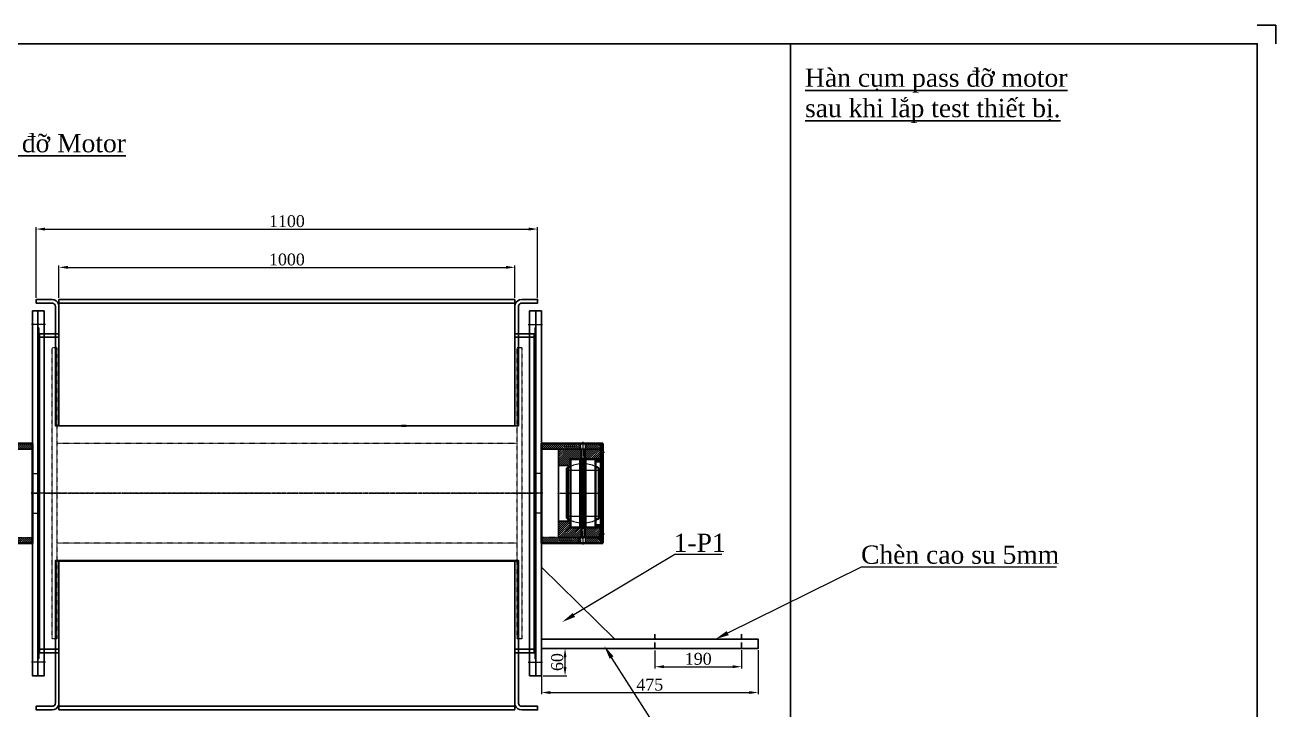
# Model space of a CAD drawing. Header units: inches. Extents: x 36705 to 45095, y -12195 to 29758.
# Drawn here: x 38316 to 41060, y 8914 to 10416 of the extents above; entities that cross this region are included whole.
import ezdxf

# ---------------------------------------------------------------- set-up
doc = ezdxf.new("R2010")
doc.units = ezdxf.units.IN
doc.header["$MEASUREMENT"] = 0
for name, pattern in [('ACAD_ISO10W100', [18, 12, -3, 0, -3]), ('AM_ISO08W050x2', [9, 6, -0.75, 1.5, -0.75]), ('CENTER', [2, 1.25, -0.25, 0.25, -0.25]), ('HIDDEN', [0.375, 0.25, -0.125])]:
    doc.linetypes.add(name, pattern=pattern)
doc.layers.get('Defpoints').update_dxf_attribs({"lineweight": 5})
for name, color, linetype, lineweight in [('1.  0.2', 7, 'Continuous', 25), ('2d ConnectionPoints', 7, 'Continuous', 50), ('AM_0', 7, 'Continuous', 30), ('AM_3', 6, 'HIDDEN', 15), ('AM_4', 3, 'Continuous', 15), ('AM_5', 3, 'Continuous', 15), ('AM_7', 4, 'CENTER', 15), ('AM_9', 253, 'Continuous', 0)]:
    doc.layers.add(name, color=color, linetype=linetype, lineweight=lineweight)
doc.layers.add('Không in', color=7, linetype='Continuous', lineweight=25, plot=False)
doc.layers.add('noname', color=250, linetype='Continuous')
doc.layers.add('TEXT', color=20, linetype='Continuous')
doc.styles.add('Chu va so', font='arial.ttf')
doc.styles.add('stad1', font='times.ttf')
doc.styles.get("Standard").update_dxf_attribs({"font": 'arial.ttf'})
doc.styles.add('TCVN', font='times.ttf')
doc.dimstyles.new('Hien', dxfattribs={"dimtxt": 20, "dimasz": 15, "dimexe": 3, "dimexo": 3, "dimgap": 3, "dimtad": 1, "dimtoh": 1, "dimdec": 0, "dimzin": 0, "dimdsep": 46, "dimtxsty": 'TCVN', "dimcen": 0, "dimclrd": 8, "dimclre": 250, "dimclrt": 41, "dimadec": 0, "dimazin": 0, "dimtfac": 1, "dimtdec": 0, "dimtofl": 0, "dimtmove": 1, "dimatfit": 3, "dimfxl": 1, "dimtolj": 1, "dimtzin": 0, "dimlwd": 9, "dimlwe": 9, "dimarcsym": 0})
doc.dimstyles.new('Hien$0', dxfattribs={"dimtxt": 20, "dimasz": 17, "dimexe": 3, "dimexo": 3, "dimgap": 3, "dimtad": 1, "dimtoh": 1, "dimdec": 0, "dimzin": 0, "dimdsep": 46, "dimtxsty": 'TCVN', "dimcen": 0.09, "dimclrd": 8, "dimclre": 252, "dimclrt": 41, "dimadec": 0, "dimazin": 0, "dimtfac": 1, "dimtdec": 0, "dimtofl": 0, "dimtmove": 0, "dimatfit": 3, "dimfxl": 1, "dimtolj": 1, "dimtzin": 0, "dimlwd": 9, "dimlwe": 9, "dimarcsym": 0})

# ---------------------------------------------------------------- blocks, each defined once
blk = doc.blocks.new('KHUNG TEN A4 - TD - 13.2.2023')
for p, q in [((300, 216), (303, 216)), ((303, 216), (303, 213)), ((225, 92.48), (225, 213))]:
    blk.add_line(p, q)
blk.add_lwpolyline([(3, 213), (300, 213), (300, 3), (3, 3)], close=True)
at = {"layer": '1.  0.2'}
blk.add_line((303, 216), (300, 216), dxfattribs=at)
at = {"layer": 'Không in'}
blk.add_lwpolyline([(303, 216), (303, 213)], dxfattribs=at)
at = {"width": 0.85}
for tag, p in [('REV4', (226.38, 94.23)), ('NGAY_REV04', (229.9, 94.23)), ('DESCRIPTION_4', (241.49, 94.23, 0)), ('DESCRIPTION_3', (241.49, 89.23, 0)), ('DESCRIPTION_2', (241.49, 84.23, 0)), ('DESCRIPTION_1', (241.49, 79.23, 0)), ('DESCRIPTION_0', (241.49, 74.23, 0))]:
    blk.add_attdef(tag, p, '', height=1.5, dxfattribs=at)
at = {"layer": 'TEXT', "ltscale": 0.1, "style": 'Chu va so'}
for tag, p, height, width in [('REV3', (226.38, 89.23), 1.5, 0.85), ('NGAY_REV03', (229.9, 89.23), 1.5, 0.85), ('REV2', (226.38, 84.23), 1.5, 0.85), ('NGAY_REV02', (229.9, 84.23), 1.5, 0.85), ('REV1', (226.38, 79.23), 1.5, 0.85), ('NGAY_REV01', (229.9, 79.23), 1.5, 0.85), ('REV0', (226.38, 74.23), 1.5, 0.85), ('NGAY_REV0', (229.9, 74.23), 1.5, 0.85), ('NGUOI_VE', (252.6, 69.23), 1.5, 0.85), ('NGUOI_KIEM_1', (264.6, 69.23), 1.5, 0.9), ('NGUOI_KIEM_2', (276.6, 69.23), 1.5, 0.9), ('STT-BV', (232.09, 3.98), 2, 0.85)]:
    blk.add_attdef(tag, p, '', height=height, dxfattribs=dict(at, width=width))
at = {"layer": 'TEXT', "ltscale": 0.1, "width": 0.85}
blk.add_attdef('NGUOI_DUYET', (288.6, 69.23), '', height=1.5, dxfattribs=at)
at = {"layer": 'TEXT', "lineweight": 25, "ltscale": 0.1, "style": 'Chu va so'}
for tag, p, height in [('PROJECT_CODE', (231.95, 28.65), 3.6), ('TITLE1', (231.95, 19.98), 2), ('TITLE2', (231.95, 16.05), 2), ('TITLE3', (231.95, 12.12), 2)]:
    blk.add_attdef(tag, p, '', height=height, dxfattribs=at)
at = {"layer": 'TEXT', "ltscale": 0.1, "style": 'Chu va so'}
for tag, p in [('A4_A4', (292.03, 6, 0)), ('REV.', (297.2, 6, 0))]:
    blk.add_attdef(tag, p, '', height=1.5, dxfattribs=at)
blk = doc.blocks.new('1_GE_100_ES_2RS_ir_0_in_SKF_GE_100_ES_2RS_4')
at = {"layer": 'AM_0'}
for p, q in [((-35, 54.8), (-35, -54.8)), ((35, 54.8), (35, -54.8))]:
    blk.add_line(p, q, dxfattribs=at)
for start, end in [(115.029, 122.579), (57.421, 64.971), (237.421, 244.971), (295.029, 302.579)]:
    blk.add_arc((0, 0), 65, start, end, dxfattribs=at)
at = {"layer": 'AM_7'}
blk.add_line((-38.5, 0), (38.5, 0), dxfattribs=at)
at = {"layer": 'AM_9'}
for p, q in [((-5.7, 50), (-34, 50)), ((-34, 50), (-34, -50)), ((-5.7, 50), (-5.7, -50)), ((34, 50), (5.7, 50)), ((5.7, 50), (5.7, -50)), ((34, 50), (34, -50)), ((-34, -50), (-5.7, -50)), ((5.7, -50), (34, -50))]:
    blk.add_line(p, q, dxfattribs=at)
for centre, radius, start, end in [((0, 0), 65, 64.971, 115.029), ((-34, 51), 1, 180, 270), ((0, 46.5), 6.64, 31.7187, 148.2813), ((34, 51), 1, 270, 360), ((0, 0), 2.5, 176.547, 191.5772), ((0, 0), 2.5, 74.2513, 90), ((0, 0), 2.5, 348.4479, 2.5024), ((-34, -51), 1, 90, 180), ((0, -46.5), 6.64, 211.7187, 328.2813), ((34, -51), 1, 0, 90), ((0, 0), 65, 244.971, 295.029)]:
    blk.add_arc(centre, radius, start, end, dxfattribs=at)
blk = doc.blocks.new('2_GE_100_ES_2RS_or_0_in_SKF_GE_100_ES_2RS_4')
at = {"layer": 'AM_0'}
for p, q in [((-27.5, 74), (-27.5, -74)), ((-5.8, 75), (-26.5, 75)), ((-2.5, 72.1), (-5.8, 75)), ((-5.8, 75), (-5.8, -75)), ((2.5, 72.1), (-2.5, 72.1)), ((-2.5, 72.1), (-2.5, -72.1)), ((5.8, 75), (2.5, 72.1)), ((2.5, 72.1), (2.5, -72.1)), ((5.8, 75), (5.8, -75)), ((26.5, 75), (5.8, 75)), ((27.5, 74), (27.5, -74)), ((-26.5, -75), (-5.8, -75)), ((-5.8, -75), (-2.5, -72.1)), ((-2.5, -72.1), (2.5, -72.1)), ((2.5, -72.1), (5.8, -75)), ((5.8, -75), (26.5, -75))]:
    blk.add_line(p, q, dxfattribs=at)
for points in [[(-2.5, 0), (-2.5, 0), (-2.5, 0.4), (-2.4, 0.9), (-2.2, 1.2), (-1.9, 1.6), (-1.6, 1.9), (-1.3, 2.1), (-0.9, 2.3), (-0.5, 2.4), (0, 2.5), (0.4, 2.5), (0.8, 2.4), (1.2, 2.2), (1.6, 2), (1.9, 1.7), (2.1, 1.3), (2.3, 1), (2.4, 0.5), (2.5, 0)], [(2.5, 0), (2.5, -0.3), (2.4, -0.7), (2.2, -1.1), (2, -1.5), (1.8, -1.8), (1.4, -2), (1.1, -2.3), (0.7, -2.4), (0.3, -2.5), (-0.2, -2.5), (-0.6, -2.4), (-1, -2.3), (-1.3, -2.1), (-1.7, -1.9), (-2, -1.5), (-2.2, -1.2), (-2.4, -0.8), (-2.5, -0.4), (-2.5, 0)]]:
    blk.add_lwpolyline(points, dxfattribs=at)
for centre, start, end in [((-26.5, 74), 90, 180), ((26.5, 74), 0, 90), ((-26.5, -74), 180, 270), ((26.5, -74), 270, 360)]:
    blk.add_arc(centre, 1, start, end, dxfattribs=at)
at = {"layer": 'AM_4'}
for p, q in [((-26.5, 75), (-26.5, -75)), ((26.5, 75), (26.5, -75))]:
    blk.add_line(p, q, dxfattribs=at)
at = {"layer": 'AM_9'}
for start, end in [(64.971, 115.029), (244.971, 295.029)]:
    blk.add_arc((0, 0), 65, start, end, dxfattribs=at)
blk = doc.blocks.new('LK')
at = {"layer": '2d ConnectionPoints'}
blk.add_point((22303.5, 33830.6), dxfattribs=at)
blk.add_point((22303.5, 33830.6), dxfattribs=at)
for name in ['1_GE_100_ES_2RS_ir_0_in_SKF_GE_100_ES_2RS_4', '2_GE_100_ES_2RS_or_0_in_SKF_GE_100_ES_2RS_4']:
    blk.add_blockref(name, (22303.5, 33830.6))
blk = doc.blocks.new('klfjds')
at = {"true_color": 0xf1eb1f}
h = blk.add_hatch(dxfattribs=at)
h.set_pattern_fill('ANSI31', color=2, scale=25, angle=90)
h.paths.add_polyline_path([(6021.4, 33210.6), (6021.4, 33197.9), (6106.6, 33197.9), (6106.6, 33210.6)])
h.paths.add_polyline_path([(6118.2, 33210.6), (6118.2, 33197.9), (6151.4, 33197.9), (6151.4, 33210.6)])
at = {"true_color": 0xcd2027}
h = blk.add_hatch(dxfattribs=at)
h.set_pattern_fill('ANSI31', color=242, scale=25)
edge = h.paths.add_edge_path()
edge.add_spline(control_points=[(6108.4, 33197.8), (6108.2, 33197.8), (6108, 33197.9), (6107.6, 33197.9), (6107.4, 33197.9), (6107.4, 33197.9)], knot_values=[2.26088, 2.26088, 2.26088, 2.26088, 2.379631, 2.379631, 2.568038, 2.568038, 2.568038, 2.568038], degree=3, periodic=0)
edge.add_line((6107.4, 33197.9), (6058.9, 33197.9))
edge.add_line((6058.9, 33197.9), (6058.9, 33162.1))
edge.add_line((6058.9, 33162.1), (6079.9, 33162.1))
edge.add_line((6079.9, 33162.1), (6084.9, 33167.1))
edge.add_line((6084.9, 33167.1), (6084.9, 33174.1))
edge.add_line((6084.9, 33174.1), (6084.9, 33176.1))
edge.add_line((6084.9, 33176.1), (6107.4, 33176.1))
edge.add_line((6107.4, 33176.1), (6107.4, 33177.6))
edge.add_line((6107.4, 33177.6), (6108.4, 33177.6))
edge.add_line((6108.4, 33177.6), (6108.4, 33197.8))
edge = h.paths.add_edge_path()
edge.add_spline(control_points=[(6117.4, 33197.9), (6117.4, 33197.9), (6117.3, 33197.9), (6116.9, 33197.9), (6116.7, 33197.8), (6116.4, 33197.8)], knot_values=[0.446468, 0.446468, 0.446468, 0.446468, 0.634867, 0.634867, 0.753618, 0.753618, 0.753618, 0.753618], degree=3, periodic=0)
edge.add_line((6116.4, 33197.8), (6116.4, 33177.6))
edge.add_line((6116.4, 33177.6), (6117.4, 33177.6))
edge.add_line((6117.4, 33177.6), (6117.4, 33176.1))
edge.add_line((6117.4, 33176.1), (6151.4, 33176.1))
edge.add_line((6151.4, 33176.1), (6151.4, 33197.9))
edge.add_line((6151.4, 33197.9), (6117.4, 33197.9))
edge = h.paths.add_edge_path()
edge.add_spline(control_points=[(6107.4, 33004.3), (6107.4, 33004.3), (6107.6, 33004.3), (6108, 33004.3), (6108.2, 33004.3), (6108.4, 33004.4)], knot_values=[0.446468, 0.446468, 0.446468, 0.446468, 0.634875, 0.634875, 0.753627, 0.753627, 0.753627, 0.753627], degree=3, periodic=0)
edge.add_line((6108.4, 33004.4), (6108.4, 33024.6))
edge.add_line((6108.4, 33024.6), (6107.4, 33024.6))
edge.add_line((6107.4, 33024.6), (6107.4, 33026.1))
edge.add_line((6107.4, 33026.1), (6084.9, 33026.1))
edge.add_line((6084.9, 33026.1), (6084.9, 33028.1))
edge.add_line((6084.9, 33028.1), (6084.9, 33035.1))
edge.add_line((6084.9, 33035.1), (6079.9, 33040.1))
edge.add_line((6079.9, 33040.1), (6058.9, 33040.1))
edge.add_line((6058.9, 33040.1), (6058.9, 33035.1))
edge.add_line((6058.9, 33035.1), (6058.9, 33004.3))
edge.add_line((6058.9, 33004.3), (6107.4, 33004.3))
edge = h.paths.add_edge_path()
edge.add_spline(control_points=[(6116.4, 33004.4), (6116.7, 33004.3), (6116.9, 33004.3), (6117.3, 33004.3), (6117.4, 33004.3), (6117.4, 33004.3)], knot_values=[2.26088, 2.26088, 2.26088, 2.26088, 2.379631, 2.379631, 2.568038, 2.568038, 2.568038, 2.568038], degree=3, periodic=0)
edge.add_line((6117.4, 33004.3), (6151.4, 33004.3))
edge.add_line((6151.4, 33004.3), (6151.4, 33026.1))
edge.add_line((6151.4, 33026.1), (6117.4, 33026.1))
edge.add_line((6117.4, 33026.1), (6117.4, 33024.6))
edge.add_line((6117.4, 33024.6), (6116.4, 33024.6))
edge.add_line((6116.4, 33024.6), (6116.4, 33004.4))
at = {"true_color": 0xf1eb1f}
h = blk.add_hatch(dxfattribs=at)
h.set_pattern_fill('ANSI31', color=2, scale=25, angle=90)
h.paths.add_polyline_path([(6106.6, 32991.6), (6021.4, 32991.6), (6021.4, 33004.3), (6106.6, 33004.3)])
h.paths.add_polyline_path([(6151.4, 32991.6), (6118.2, 32991.6), (6118.2, 33004.3), (6151.4, 33004.3)])
at = {"ltscale": 0.02}
for p, q in [((6107.4, 33176.1), (6084.9, 33176.1)), ((6084.9, 33026.1), (6084.9, 33176.1)), ((6107.4, 33177.6), (6107.4, 33024.6)), ((6108.4, 33177.6), (6107.4, 33177.6)), ((6108.4, 33177.6), (6108.4, 33197.9)), ((6116.4, 33177.6), (6116.4, 33197.9)), ((6151.4, 33197.9), (6116.4, 33197.9)), ((6117.4, 33177.6), (6116.4, 33177.6)), ((6117.4, 33177.6), (6117.4, 33024.6)), ((6151.4, 33176.1), (6117.4, 33176.1)), ((6151.4, 33197.9), (6151.4, 33004.3)), ((6107.4, 33026.1), (6084.9, 33026.1)), ((6108.4, 33024.6), (6107.4, 33024.6)), ((6108.4, 33004.3), (6108.4, 33024.6)), ((6116.4, 33004.3), (6116.4, 33024.6)), ((6117.4, 33024.6), (6116.4, 33024.6)), ((6151.4, 33026.1), (6117.4, 33026.1)), ((6151.4, 33004.3), (6116.4, 33004.3))]:
    blk.add_line(p, q, dxfattribs=at)
for p, q in [((6058.9, 33162.1), (6058.9, 33037.1)), ((6079.9, 33162.1), (6084.9, 33167.1)), ((6079.9, 33040.1), (6079.9, 33162.1)), ((6079.9, 33040.1), (6084.9, 33035.1))]:
    blk.add_line(p, q)
for points in [[(6021.4, 33210.6), (6106.6, 33210.6), (6106.6, 33197.9), (6021.4, 33197.9)], [(6151.4, 33210.6), (6118.2, 33210.6), (6118.2, 33197.9), (6151.4, 33197.9)]]:
    blk.add_lwpolyline(points, close=True)
for points in [[(6080, 33162.1), (6058.9, 33162.1), (6058.9, 33197.9), (6108.4, 33197.9), (6108.4, 33177.6), (6107.4, 33177.6), (6107.4, 33176.1), (6084.9, 33176.1), (6084.9, 33174.1), (6084.9, 33174.1), (6084.9, 33165.1)], [(6151.4, 33197.9), (6116.4, 33197.9)], [(6079.9, 33040.1), (6058.9, 33040.1), (6058.9, 33004.3), (6108.4, 33004.3), (6108.4, 33024.6), (6107.4, 33024.6), (6107.4, 33026.1), (6084.9, 33026.1), (6084.9, 33028.1), (6084.9, 33028.1), (6084.9, 33037.1)]]:
    blk.add_lwpolyline(points, dxfattribs=at)
for points, knots in [([(6116.4, 33197.9), (6116.4, 33197.9), (6116.3, 33197.9), (6115.9, 33197.9), (6115.6, 33197.9), (6114.9, 33197.8), (6114.5, 33197.8), (6113.5, 33197.8), (6112.9, 33197.8), (6111.9, 33197.8), (6111.4, 33197.8), (6110.4, 33197.8), (6110, 33197.8), (6109.2, 33197.9), (6108.9, 33197.9), (6108.5, 33197.9), (6108.4, 33197.9), (6108.4, 33197.9)], [0.602832, 0.602832, 0.602832, 0.602832, 0.75354, 0.75354, 0.904248, 0.904248, 1.054956, 1.054956, 1.205664, 1.205664, 1.356372, 1.356372, 1.50708, 1.50708, 1.657788, 1.657788, 1.808496, 1.808496, 1.808496, 1.808496]), ([(6108.4, 33177.6), (6108.4, 33177.6), (6108.5, 33177.6), (6108.9, 33177.6), (6109.2, 33177.5), (6110, 33177.5), (6110.4, 33177.5), (6111.4, 33177.5), (6111.9, 33177.4), (6112.9, 33177.4), (6113.5, 33177.5), (6114.5, 33177.5), (6114.9, 33177.5), (6115.6, 33177.5), (6115.9, 33177.6), (6116.3, 33177.6), (6116.4, 33177.6), (6116.4, 33177.6)], [0.602936, 0.602936, 0.602936, 0.602936, 0.753669, 0.753669, 0.904403, 0.904403, 1.055137, 1.055137, 1.205871, 1.205871, 1.356605, 1.356605, 1.507339, 1.507339, 1.658073, 1.658073, 1.808807, 1.808807, 1.808807, 1.808807]), ([(6116.4, 33024.6), (6116.4, 33024.6), (6116.3, 33024.6), (6115.9, 33024.6), (6115.6, 33024.6), (6114.9, 33024.7), (6114.5, 33024.7), (6113.5, 33024.7), (6112.9, 33024.7), (6111.9, 33024.7), (6111.4, 33024.7), (6110.4, 33024.7), (6110, 33024.7), (6109.2, 33024.6), (6108.9, 33024.6), (6108.5, 33024.6), (6108.4, 33024.6), (6108.4, 33024.6)], [0.602936, 0.602936, 0.602936, 0.602936, 0.753669, 0.753669, 0.904403, 0.904403, 1.055137, 1.055137, 1.205871, 1.205871, 1.356605, 1.356605, 1.507339, 1.507339, 1.658073, 1.658073, 1.808807, 1.808807, 1.808807, 1.808807]), ([(6108.4, 33004.3), (6108.4, 33004.3), (6108.5, 33004.3), (6108.9, 33004.3), (6109.2, 33004.3), (6110, 33004.4), (6110.4, 33004.4), (6111.4, 33004.4), (6111.9, 33004.4), (6112.9, 33004.4), (6113.5, 33004.4), (6114.5, 33004.4), (6114.9, 33004.4), (6115.6, 33004.3), (6115.9, 33004.3), (6116.3, 33004.3), (6116.4, 33004.3), (6116.4, 33004.3)], [0.602832, 0.602832, 0.602832, 0.602832, 0.75354, 0.75354, 0.904248, 0.904248, 1.054956, 1.054956, 1.205664, 1.205664, 1.356372, 1.356372, 1.50708, 1.50708, 1.657788, 1.657788, 1.808496, 1.808496, 1.808496, 1.808496])]:
    blk.add_open_spline(points, degree=3, knots=knots, dxfattribs=at)
at = {"layer": 'AM_0'}
for p, q in [((6124.4, 33210.6), (6021.4, 33210.6)), ((6107.4, 33210.6), (6021.4, 33210.6)), ((6021.4, 33210.6), (6021.4, 32991.6)), ((6151.4, 33210.6), (6117.4, 33210.6)), ((6151.4, 33210.6), (6151.4, 32991.6)), ((6107.4, 32991.6), (6021.4, 32991.6)), ((6151.4, 32991.6), (6117.4, 32991.6))]:
    blk.add_line(p, q, dxfattribs=at)
blk.add_lwpolyline([(6116.4, 33197.9), (6116.4, 33177.6), (6117.4, 33177.6), (6117.4, 33176.1), (6151.4, 33176.1), (6151.4, 33197.9)], dxfattribs=at)
blk.add_lwpolyline([(6151.4, 33026.1), (6117.4, 33026.1), (6117.4, 33024.6), (6116.4, 33024.6), (6116.4, 33004.3), (6151.4, 33004.3)], close=True, dxfattribs=at)
for points, knots in [([(6112.4, 33210.4), (6111.8, 33210.4), (6111.1, 33210.5), (6109.9, 33210.5), (6109.3, 33210.5), (6108.5, 33210.5), (6108.1, 33210.6), (6107.6, 33210.6), (6107.4, 33210.6), (6107.4, 33210.6)], [0, 0, 0, 0, 0.1883912, 0.1883912, 0.3767823, 0.3767823, 0.5651734, 0.5651734, 0.7535645, 0.7535645, 0.7535645, 0.7535645]), ([(6117.4, 33210.6), (6117.4, 33210.6), (6117.3, 33210.6), (6116.8, 33210.6), (6116.4, 33210.5), (6115.5, 33210.5), (6115, 33210.5), (6113.7, 33210.5), (6113.1, 33210.4), (6112.4, 33210.4)], [2.2606934, 2.2606934, 2.2606934, 2.2606934, 2.4490845, 2.4490845, 2.6374756, 2.6374756, 2.8258667, 2.8258667, 3.0142579, 3.0142579, 3.0142579, 3.0142579]), ([(6107.4, 32991.6), (6107.4, 32991.6), (6107.6, 32991.6), (6108.1, 32991.6), (6108.5, 32991.7), (6109.3, 32991.7), (6109.9, 32991.7), (6111.1, 32991.7), (6111.8, 32991.7), (6112.4, 32991.7)], [2.2606934, 2.2606934, 2.2606934, 2.2606934, 2.4490845, 2.4490845, 2.6374756, 2.6374756, 2.8258667, 2.8258667, 3.0142579, 3.0142579, 3.0142579, 3.0142579]), ([(6112.4, 32991.7), (6113.1, 32991.7), (6113.7, 32991.7), (6115, 32991.7), (6115.5, 32991.7), (6116.4, 32991.7), (6116.8, 32991.6), (6117.3, 32991.6), (6117.4, 32991.6), (6117.4, 32991.6)], [0, 0, 0, 0, 0.1883912, 0.1883912, 0.3767823, 0.3767823, 0.5651734, 0.5651734, 0.7535645, 0.7535645, 0.7535645, 0.7535645])]:
    blk.add_open_spline(points, degree=3, knots=knots, dxfattribs=at)
at = {"layer": 'AM_3', "ltscale": 0.02}
for p, q in [((6107.4, 33210.6), (6107.4, 33197.9)), ((6117.4, 33210.6), (6117.4, 33197.9)), ((6124.4, 33197.9), (6021.4, 33197.9)), ((6107.4, 33197.9), (6021.4, 33197.9)), ((6151.4, 33197.9), (6117.4, 33197.9)), ((6107.4, 33004.3), (6021.4, 33004.3)), ((6107.4, 33004.3), (6107.4, 32991.6)), ((6117.4, 33004.3), (6117.4, 32991.6)), ((6151.4, 33004.3), (6117.4, 33004.3))]:
    blk.add_line(p, q, dxfattribs=at)
at = {"layer": 'AM_3', "ltscale": 0.02027}
for points, knots in [([(6107.4, 33197.9), (6107.4, 33197.9), (6107.6, 33197.9), (6108.1, 33197.9), (6108.5, 33197.8), (6109.3, 33197.8), (6109.9, 33197.8), (6111.1, 33197.7), (6111.8, 33197.7), (6112.4, 33197.7)], [2.2608796, 2.2608796, 2.2608796, 2.2608796, 2.4492861, 2.4492861, 2.6376927, 2.6376927, 2.8260994, 2.8260994, 3.0145061, 3.0145061, 3.0145061, 3.0145061]), ([(6112.4, 33197.7), (6113.1, 33197.7), (6113.7, 33197.7), (6115, 33197.8), (6115.5, 33197.8), (6116.4, 33197.8), (6116.8, 33197.9), (6117.3, 33197.9), (6117.4, 33197.9), (6117.4, 33197.9)], [0, 0, 0, 0, 0.1884067, 0.1884067, 0.3768134, 0.3768134, 0.56522, 0.56522, 0.7536265, 0.7536265, 0.7536265, 0.7536265]), ([(6112.4, 33004.5), (6111.8, 33004.5), (6111.1, 33004.5), (6109.9, 33004.4), (6109.3, 33004.4), (6108.5, 33004.4), (6108.1, 33004.3), (6107.6, 33004.3), (6107.4, 33004.3), (6107.4, 33004.3)], [0, 0, 0, 0, 0.1884067, 0.1884067, 0.3768134, 0.3768134, 0.56522, 0.56522, 0.7536265, 0.7536265, 0.7536265, 0.7536265]), ([(6117.4, 33004.3), (6117.4, 33004.3), (6117.3, 33004.3), (6116.8, 33004.3), (6116.4, 33004.4), (6115.5, 33004.4), (6115, 33004.4), (6113.7, 33004.5), (6113.1, 33004.5), (6112.4, 33004.5)], [2.2608796, 2.2608796, 2.2608796, 2.2608796, 2.4492861, 2.4492861, 2.6376927, 2.6376927, 2.8260994, 2.8260994, 3.0145061, 3.0145061, 3.0145061, 3.0145061])]:
    blk.add_open_spline(points, degree=3, knots=knots, dxfattribs=at)
at = {"layer": 'AM_7', "linetype": 'AM_ISO08W050x2'}
for p, q in [((6112.4, 33213.6), (6112.4, 33194.9)), ((6112.4, 33007.3), (6112.4, 32988.6))]:
    blk.add_line(p, q, dxfattribs=at)
at = {"layer": 'AM_7', "ltscale": 0.005}
for p, q in [((6112.4, 33202.5), (6112.4, 33174.4)), ((6112.4, 33001.4), (6112.4, 33027.7))]:
    blk.add_line(p, q, dxfattribs=at)
at = {"layer": 'AM_7', "ltscale": 0.01}
blk.add_line((6055.9, 33101.1), (6154.4, 33101.1), dxfattribs=at)
blk = doc.blocks.new('lkfjd')
at = {"layer": 'AM_0'}
for p, q in [((6777.4, 33210.6), (6772.4, 33210.6)), ((6772.4, 33210.6), (6772.4, 33176.1)), ((6772.4, 33210.6), (6772.4, 33031.1)), ((6777.4, 33101.1), (6777.4, 33210.6)), ((6760.9, 33026.1), (6760.9, 33176.1)), ((6772.4, 33176.1), (6760.9, 33176.1)), ((6772.4, 33171.1), (6760.9, 33171.1)), ((6777.4, 32991.6), (6777.4, 33101.1)), ((6772.4, 33031.1), (6760.9, 33031.1)), ((6772.4, 33026.1), (6760.9, 33026.1)), ((6772.4, 33026.1), (6772.4, 32991.6)), ((6777.4, 32991.6), (6772.4, 32991.6))]:
    blk.add_line(p, q, dxfattribs=at)
at = {"layer": 'AM_3', "ltscale": 0.02}
for p, q in [((6777.4, 33151.1), (6772.4, 33151.1)), ((6777.4, 33051.1), (6772.4, 33051.1))]:
    blk.add_line(p, q, dxfattribs=at)
at = {"layer": 'AM_7', "linetype": 'AM_ISO08W050x2'}
for p, q in [((6780.4, 33190.6), (6769.4, 33190.6)), ((6780.4, 33011.6), (6769.4, 33011.6))]:
    blk.add_line(p, q, dxfattribs=at)
blk = doc.blocks.new('lkfjsd')
for name, p in [('klfjds', (0, 0)), ('lkfjd', (-621, 0)), ('LK', (-16191.1, -729.5))]:
    blk.add_blockref(name, p)
blk = doc.blocks.new('*D534')
at = {"color": 250, "lineweight": 9, "transparency": 16777216}
for p, q in [((38390, 9818.4), (38390, 9888.8)), ((39390, 9818.4), (39390, 9888.8))]:
    blk.add_line(p, q, dxfattribs=at)
at = {"color": 8, "lineweight": 9, "transparency": 16777216}
blk.add_line((38409.5, 9884.9), (39370.5, 9884.9), dxfattribs=at)
at = {"color": 8, "transparency": 16777216}
for points in [[(38409.5, 9888.2), (38409.5, 9881.7), (38390, 9884.9)], [(39370.5, 9888.2), (39370.5, 9881.7), (39390, 9884.9)]]:
    blk.add_solid(points, dxfattribs=at)
at = {"layer": 'Defpoints', "color": 0, "transparency": 16777216}
for p in [(39390, 9884.9), (38390, 9814.5), (39390, 9814.5)]:
    blk.add_point(p, dxfattribs=at)
at = {"color": 41, "transparency": 16777216, "insert": (38890, 9902), "char_height": 26, "attachment_point": 5, "style": 'TCVN'}
blk.add_mtext('\\A1;1000', dxfattribs=at)
blk = doc.blocks.new('*D535')
at = {"color": 250, "lineweight": 9, "transparency": 16777216}
for p, q in [((38340, 9818.4), (38340, 9972.7)), ((39440, 9818.4), (39440, 9972.7))]:
    blk.add_line(p, q, dxfattribs=at)
at = {"color": 8, "lineweight": 9, "transparency": 16777216}
blk.add_line((38359.5, 9968.8), (39420.5, 9968.8), dxfattribs=at)
at = {"color": 8, "transparency": 16777216}
for points in [[(38359.5, 9972.1), (38359.5, 9965.6), (38340, 9968.8)], [(39420.5, 9972.1), (39420.5, 9965.6), (39440, 9968.8)]]:
    blk.add_solid(points, dxfattribs=at)
at = {"layer": 'Defpoints', "color": 0, "transparency": 16777216}
for p in [(39440, 9968.8), (38340, 9814.5), (39440, 9814.5)]:
    blk.add_point(p, dxfattribs=at)
at = {"color": 41, "transparency": 16777216, "insert": (38890, 9986), "char_height": 26, "attachment_point": 5, "style": 'TCVN'}
blk.add_mtext('\\A1;1100', dxfattribs=at)
blk = doc.blocks.new('*D548')
at = {"color": 250, "lineweight": 9, "transparency": 16777216}
for p, q in [((39448.3, 9045.6), (39448.3, 8948.8)), ((39923.7, 9045.6), (39923.7, 8948.8))]:
    blk.add_line(p, q, dxfattribs=at)
at = {"color": 8, "lineweight": 9, "transparency": 16777216}
blk.add_line((39467.8, 8952.7), (39904.2, 8952.7), dxfattribs=at)
at = {"color": 8, "transparency": 16777216}
for points in [[(39467.8, 8956), (39467.8, 8949.5), (39448.3, 8952.7)], [(39904.2, 8956), (39904.2, 8949.5), (39923.7, 8952.7)]]:
    blk.add_solid(points, dxfattribs=at)
at = {"layer": 'Defpoints', "color": 0, "transparency": 16777216}
for p in [(39448.3, 9049.5), (39923.7, 9049.5), (39923.7, 8952.7)]:
    blk.add_point(p, dxfattribs=at)
at = {"color": 41, "transparency": 16777216, "insert": (39686, 8969.9), "char_height": 26, "attachment_point": 5, "style": 'TCVN'}
blk.add_mtext('\\A1;475', dxfattribs=at)
blk = doc.blocks.new('*D551')
at = {"color": 250, "lineweight": 9, "transparency": 16777216}
for p, q in [((39697.3, 9044.9), (39697.3, 9005.4)), ((39887.3, 9045.6), (39887.3, 9005.4))]:
    blk.add_line(p, q, dxfattribs=at)
at = {"color": 8, "lineweight": 9, "transparency": 16777216}
blk.add_line((39716.8, 9009.3), (39867.8, 9009.3), dxfattribs=at)
at = {"color": 8, "transparency": 16777216}
for points in [[(39716.8, 9012.6), (39716.8, 9006.1), (39697.3, 9009.3)], [(39867.8, 9012.6), (39867.8, 9006.1), (39887.3, 9009.3)]]:
    blk.add_solid(points, dxfattribs=at)
at = {"layer": 'Defpoints', "color": 0, "transparency": 16777216}
for p in [(39697.3, 9048.8), (39887.3, 9049.5), (39887.3, 9009.3)]:
    blk.add_point(p, dxfattribs=at)
at = {"color": 41, "transparency": 16777216, "insert": (39792.3, 9026.5), "char_height": 26, "attachment_point": 5, "style": 'TCVN'}
blk.add_mtext('\\A1;190', dxfattribs=at)
blk = doc.blocks.new('*D542')
at = {"color": 8, "lineweight": 9, "transparency": 16777216}
for p, q in [((39731, 8827.9), (39602.2, 9029.4)), ((39839.2, 8827.9), (39731, 8827.9))]:
    blk.add_line(p, q, dxfattribs=at)
at = {"color": 8, "transparency": 16777216}
blk.add_solid([(39606.5, 9032.1), (39598, 9026.7), (39586.1, 9054.7)], dxfattribs=at)
at = {"layer": 'Defpoints', "color": 0, "transparency": 16777216}
for p in [(39585.8, 9055.1), (39586.1, 9054.7)]:
    blk.add_point(p, dxfattribs=at)
at = {"color": 41, "transparency": 16777216, "insert": (39788.1, 8853.9), "char_height": 40, "attachment_point": 5, "style": 'TCVN'}
blk.add_mtext('\\A1;{\\fTimes New Roman|b0|i0|c163|p18;1}-P{\\fTimes New Roman|b0|i0|c163|p18;2}', dxfattribs=at)
blk = doc.blocks.new('*D543')
at = {"color": 8, "lineweight": 9, "transparency": 16777216}
for p, q in [((39740.8, 9255.1), (39519.5, 9122.7)), ((39844.2, 9255.1), (39740.8, 9255.1))]:
    blk.add_line(p, q, dxfattribs=at)
at = {"color": 8, "transparency": 16777216}
blk.add_solid([(39516.9, 9127), (39522, 9118.4), (39493.7, 9107.3)], dxfattribs=at)
at = {"layer": 'Defpoints', "color": 0, "transparency": 16777216}
for p in [(39493.3, 9107), (39493.7, 9107.3)]:
    blk.add_point(p, dxfattribs=at)
at = {"color": 41, "transparency": 16777216, "insert": (39795.5, 9281.1), "char_height": 40, "attachment_point": 5, "style": 'TCVN'}
blk.add_mtext('\\A1;{\\fTimes New Roman|b0|i0|c163|p18;1}-P{\\fTimes New Roman|b0|i0|c163|p18;1}', dxfattribs=at)
blk = doc.blocks.new('*D574')
at = {"color": 250, "lineweight": 9, "transparency": 16777216}
for p, q in [((39452.2, 9049.5), (39504, 9049.5)), ((39452.2, 8989.5), (39504, 8989.5))]:
    blk.add_line(p, q, dxfattribs=at)
at = {"color": 8, "lineweight": 9, "transparency": 16777216}
blk.add_line((39500.1, 9009), (39500.1, 9030), dxfattribs=at)
at = {"color": 8, "transparency": 16777216}
for points in [[(39496.8, 9030), (39503.3, 9030), (39500.1, 9049.5)], [(39496.8, 9009), (39503.3, 9009), (39500.1, 8989.5)]]:
    blk.add_solid(points, dxfattribs=at)
at = {"layer": 'Defpoints', "color": 0, "transparency": 16777216}
for p in [(39448.3, 9049.5), (39500.1, 9049.5), (39448.3, 8989.5)]:
    blk.add_point(p, dxfattribs=at)
at = {"color": 41, "transparency": 16777216, "insert": (39483, 9019.5), "char_height": 26, "attachment_point": 5, "rotation": 90, "style": 'TCVN'}
blk.add_mtext('\\A1;60', dxfattribs=at)
blk = doc.blocks.new('*D576')
at = {"color": 8, "lineweight": 9, "transparency": 16777216}
for p, q in [((40149.5, 9227.8), (39856.8, 9083)), ((40578, 9227.8), (40149.5, 9227.8))]:
    blk.add_line(p, q, dxfattribs=at)
at = {"color": 8, "transparency": 16777216}
blk.add_solid([(39854.6, 9087.5), (39859, 9078.5), (39829.9, 9069.7)], dxfattribs=at)
at = {"layer": 'Defpoints', "color": 0, "transparency": 16777216}
for p in [(39829.4, 9069.5), (39829.9, 9069.7)]:
    blk.add_point(p, dxfattribs=at)
at = {"color": 41, "transparency": 16777216, "insert": (40366.7, 9254.7), "char_height": 40, "attachment_point": 5, "style": 'TCVN'}
blk.add_mtext('\\A1;Chèn cao su 5mm', dxfattribs=at)

msp = doc.modelspace()

# ---------------------------------------------------------------- texts
at = {"color": 2, "char_height": 40, "width": 596.9389805, "attachment_point": 1, "style": 'stad1'}
for s, insert in [('\\A1;{\\LHàn cụm pass đỡ motor sau khi lắp test thiết bị.}', (40026.50787, 10320.76996, -13.05775)), ('\\A1;{\\LVị trí gắn pass đỡ Motor\\PSL: 01}', (37942.79901, 10177.18787))]:
    msp.add_mtext(s, dxfattribs=dict(at, insert=insert))

# ---------------------------------------------------------------- next in the draw order: block references
at = {"xscale": 13.64980431891587, "yscale": 13.64980431891587, "zscale": 13.64980431891587}
msp.add_blockref('KHUNG TEN A4 - TD - 13.2.2023', (36923.6805, 7467.80874, -16.93531), dxfattribs=at)

# ---------------------------------------------------------------- next in the draw order: linework, layer by layer
for p, q in [((38390.03119, 9814.4878), (38390.03119, 9796.92867)), ((38390.03119, 9814.4878), (39390.03119, 9814.4878)), ((38390.03119, 9806.4878), (39390.03119, 9806.4878)), ((39390.03119, 9801.4411), (39390.03119, 9814.4878)), ((39390.03119, 9537.45089), (39390.03119, 9801.4411)), ((38390.03119, 9537.45089), (39390.03119, 9537.45089)), ((39390.03119, 9537.45089), (38390.03119, 9537.45089)), ((39390.03119, 9241.52471), (38390.03119, 9241.52471)), ((39448.32675, 9227.28361), (39608.99426, 9069.48779)), ((38390.03119, 8914.4878), (38390.03119, 9032.04693)), ((38390.03119, 8922.4878), (39390.03119, 8922.4878)), ((39390.03119, 8927.5345), (39390.03119, 8914.4878)), ((38390.03119, 8914.4878), (39390.03119, 8914.4878))]:
    msp.add_line(p, q)
at = {"ltscale": 0.02}
for p, q in [((38347.48932, 9039.4878), (38347.48932, 9739.4878)), ((38347.48932, 9739.4878), (38390.03119, 9739.4878)), ((38390.03119, 9731.4878), (38347.48932, 9731.4878)), ((39390.03119, 9739.4878), (39432.57306, 9739.4878)), ((39432.57306, 9739.4878), (39390.03119, 9739.4878)), ((39390.03119, 9731.4878), (39432.57306, 9731.4878)), ((39432.57306, 9739.4878), (39432.57306, 9039.4878)), ((39432.57306, 9739.4878), (39432.57306, 9039.4878)), ((38390.03119, 9047.4878), (38347.48932, 9047.4878)), ((38347.48932, 9039.4878), (38390.03119, 9039.4878)), ((39390.03119, 9047.4878), (39432.57306, 9047.4878)), ((39390.03119, 9039.4878), (39432.57306, 9039.4878)), ((38345.73562, 9026.97549), (38343.73562, 9026.97549)), ((39434.32675, 9026.97549), (39436.32675, 9026.97549))]:
    msp.add_line(p, q, dxfattribs=at)
for points in [[(38390.03119, 9537.45089), (38390.03119, 9799.47302, 0.0851642332), (38389.17248, 9804.47795, 0.3178372452), (38375.01641, 9814.4878), (38340.03119, 9814.4878), (38340.03119, 9814.4878), (38340.03119, 9806.4878), (38375.01641, 9806.4878, -0.3178372452), (38381.63001, 9801.81128, -0.0851642332), (38382.03119, 9799.47302), (38382.03119, 9537.45089)], [(39390.03119, 9537.45089), (39390.03119, 9799.47302, -0.0851642332), (39390.8899, 9804.47795, -0.3178372452), (39405.04597, 9814.4878), (39440.03119, 9814.4878), (39440.03119, 9814.4878), (39440.03119, 9806.4878), (39405.04597, 9806.4878, 0.3178372452), (39398.43237, 9801.81128, 0.0851642332), (39398.03119, 9799.47302), (39398.03119, 9537.45089)], [(38390.03119, 9241.52471), (38390.03119, 8929.50258, -0.0851642332), (38389.17248, 8924.49765, -0.3178372452), (38375.01641, 8914.4878), (38340.03119, 8914.4878), (38340.03119, 8914.4878), (38340.03119, 8922.4878), (38375.01641, 8922.4878, 0.3178372452), (38381.63001, 8927.16432, 0.0851642332), (38382.03119, 8929.50258), (38382.03119, 9241.52471)], [(39390.03119, 9241.52471), (39390.03119, 8929.50258, 0.0851642332), (39390.8899, 8924.49765, 0.3178372452), (39405.04597, 8914.4878), (39440.03119, 8914.4878), (39440.03119, 8914.4878), (39440.03119, 8922.4878), (39405.04597, 8922.4878, -0.3178372452), (39398.43237, 8927.16432, -0.0851642332), (39398.03119, 8929.50258), (39398.03119, 9241.52471)]]:
    msp.add_lwpolyline(points, format="xyb", close=True)
for points in [[(38331.73562, 9789.4878), (38331.73562, 8989.4878), (38343.73562, 8989.4878), (38343.73562, 9789.4878)], [(38357.73562, 9789.4878), (38357.73562, 8989.4878), (38343.73562, 8989.4878), (38343.73562, 9789.4878)], [(39422.32675, 9789.4878), (39422.32675, 8989.4878), (39436.32675, 8989.4878), (39436.32675, 9789.4878)], [(39422.32675, 9789.4878), (39422.32675, 8989.4878), (39436.32675, 8989.4878), (39436.32675, 9789.4878)], [(39448.32675, 9789.4878), (39448.32675, 8989.4878), (39436.32675, 8989.4878), (39436.32675, 9789.4878)], [(39448.32675, 9789.4878), (39448.32675, 8989.4878), (39436.32675, 8989.4878), (39436.32675, 9789.4878)], [(39448.32675, 9069.48779), (39923.74132, 9069.48779), (39923.74132, 9049.48779), (39448.32675, 9049.48779)]]:
    msp.add_lwpolyline(points, close=True)
for points in [[(38343.73562, 9026.97549), (38345.73562, 9026.97549), (38345.73562, 9752.00012), (38343.73562, 9752.00012)], [(39436.32675, 9026.97549), (39434.32675, 9026.97549), (39434.32675, 9752.00012), (39436.32675, 9752.00012)], [(39436.32675, 9026.97549), (39434.32675, 9026.97549), (39434.32675, 9752.00012), (39436.32675, 9752.00012)]]:
    msp.add_lwpolyline(points)
for points in [[(38345.73562, 9752.00012), (38343.73562, 9752.00012), (38345.73562, 9752.00012), (38345.73562, 9026.97549)], [(39434.32675, 9752.00012), (39436.32675, 9752.00012), (39434.32675, 9752.00012), (39434.32675, 9026.97549)], [(39434.32675, 9752.00012), (39436.32675, 9752.00012), (39434.32675, 9752.00012), (39434.32675, 9026.97549)]]:
    msp.add_lwpolyline(points, close=True, dxfattribs=at)
at = {"layer": 'AM_0'}
msp.add_line((39141.27749, 9537.45089), (39151.28734, 9537.45089), dxfattribs=at)
at = {"layer": 'AM_0', "color": 3}
for p, q in [((38382.03119, 9241.52471), (38390.03119, 9241.52471)), ((39390.03119, 9241.52471), (38390.03119, 9241.52471)), ((39398.03119, 9241.52471), (39390.03119, 9241.52471))]:
    msp.add_line(p, q, dxfattribs=at)
at = {"layer": 'AM_3', "color": 5, "ltscale": 0.02}
for p, q in [((38375.02133, 9070.4878), (38375.02133, 9708.4878)), ((38385.03119, 9708.4878), (38375.02133, 9708.4878)), ((38385.03119, 9708.4878), (38385.03119, 9070.4878)), ((38385.03119, 9688.88575), (38385.03119, 9688.93477)), ((39395.03119, 9070.4878), (39395.03119, 9708.4878)), ((39395.03119, 9070.4878), (39395.03119, 9708.4878)), ((39405.04104, 9708.4878), (39395.03119, 9708.4878)), ((39405.04104, 9708.4878), (39405.04104, 9070.4878)), ((39405.04104, 9708.4878), (39405.04104, 9070.4878)), ((39395.03119, 9498.9878), (38385.03119, 9498.9878)), ((39395.03119, 9279.9878), (38385.03119, 9279.9878)), ((38385.03119, 9173.28816), (38385.03119, 9173.33702)), ((38385.03119, 9070.4878), (38375.02133, 9070.4878)), ((39405.04104, 9070.4878), (39395.03119, 9070.4878))]:
    msp.add_line(p, q, dxfattribs=at)
at = {"layer": 'AM_5'}
for p, q in [((38331.73562, 9432.9878), (38345.73562, 9432.9878)), ((39448.32675, 9432.9878), (39434.32675, 9432.9878)), ((38331.73562, 9345.9878), (38345.73562, 9345.9878)), ((39448.32675, 9345.9878), (39434.32675, 9345.9878))]:
    msp.add_line(p, q, dxfattribs=at)
at = {"layer": 'AM_7', "linetype": 'AM_ISO08W050x2'}
for p, q in [((38346.73562, 9759.4878), (38328.73562, 9759.4878)), ((38360.73562, 9759.4878), (38340.73562, 9759.4878)), ((39419.32675, 9759.4878), (39439.32675, 9759.4878)), ((39433.32675, 9759.4878), (39451.32675, 9759.4878)), ((38328.73562, 9389.4878), (38348.73562, 9389.4878)), ((38360.73562, 9389.4878), (38340.73562, 9389.4878)), ((39419.32675, 9389.4878), (39439.32675, 9389.4878)), ((39451.32675, 9389.4878), (39431.32675, 9389.4878)), ((38346.73562, 9019.4878), (38328.73562, 9019.4878)), ((38360.73562, 9019.4878), (38340.73562, 9019.4878)), ((39419.32675, 9019.4878), (39439.32675, 9019.4878)), ((39433.32675, 9019.4878), (39451.32675, 9019.4878))]:
    msp.add_line(p, q, dxfattribs=at)
at = {"layer": 'AM_7', "ltscale": 6}
msp.add_line((39451.32675, 9389.4878), (38328.73562, 9389.4878), dxfattribs=at)
at = {"layer": 'AM_7', "color": 5, "ltscale": 5}
msp.add_line((38358.75532, 9389.4878), (39421.30705, 9389.4878), dxfattribs=at)
at = {"layer": 'noname', "color": 1, "linetype": 'ACAD_ISO10W100'}
for p, q in [((39697.32704, 9080.48779), (39697.32704, 9048.79325)), ((39887.32716, 9080.48779), (39887.32716, 9048.79325))]:
    msp.add_line(p, q, dxfattribs=at)

# ---------------------------------------------------------------- next in the draw order: block references
at = {"xscale": -1}
msp.add_blockref('klfjds', (44353.16575, -23711.60418), dxfattribs=at)
msp.add_blockref('lkfjsd', (33426.89653, -23711.60452))

# ---------------------------------------------------------------- next in the draw order: dimensions: what is measured, and where the dimension line sits
for base, p1, p2, dimstyle, override, picture, middle in [((39440.03119, 9968.83683), (38340.03119, 9814.4878), (39440.03119, 9814.4878), 'Hien', {"dimscale": 1.3}, '*D535', (38890.03119, 9985.96178)), ((39390.03119, 9884.90334), (38390.03119, 9814.4878), (39390.03119, 9814.4878), 'Hien', {"dimscale": 1.3}, '*D534', (38890.03119, 9902.02828)), ((39923.74132, 8952.72591), (39448.32675, 9049.48779), (39923.74132, 9049.48779), 'Hien$0', {"dimscale": 1.3, "dimasz": 15, "dimcen": 0, "dimclre": 250, "dimtmove": 1}, '*D548', (39686.03404, 8969.88834)), ((39887.32716, 9009.34666), (39697.32704, 9048.79325), (39887.32716, 9049.48779), 'Hien$0', {"dimscale": 1.3, "dimasz": 15, "dimcen": 0, "dimclre": 250, "dimtmove": 1}, '*D551', (39792.3271, 9026.5091))]:
    dim = msp.add_linear_dim(base=base, p1=p1, p2=p2, dimstyle=dimstyle, override=override)
    dim.commit()
    dim.dimension.update_dxf_attribs({"geometry": picture, "text_midpoint": middle})
for p1, p2, text, picture, middle in [((39829.44395, 9069.48779), (39829.89213, 9069.70947), 'Chèn cao su 5mm', '*D576', (40149.50113, 9227.7934)), ((39493.30855, 9107.00549), (39493.73758, 9107.26226), '{\\fTimes New Roman|b0|i0|c163|p18;1}-P{\\fTimes New Roman|b0|i0|c163|p18;1}', '*D543', (39740.75756, 9255.10141)), ((39585.82418, 9055.09597), (39586.09343, 9054.67466), '{\\fTimes New Roman|b0|i0|c163|p18;1}-P{\\fTimes New Roman|b0|i0|c163|p18;2}', '*D542', (39731.0398, 8827.86952))]:
    dim = msp.add_diameter_dim_2p(p1=p1, p2=p2, text=text, dimstyle='Hien', override={"dimscale": 2})
    dim.commit()
    dim.dimension.update_dxf_attribs({"geometry": picture, "text_midpoint": middle, "dimtype": 163})
dim = msp.add_linear_dim(base=(39500.09195, 9049.48779), p1=(39448.32675, 8989.4878), p2=(39448.32675, 9049.48779), angle=90, dimstyle='Hien$0', override={"dimscale": 1.3, "dimasz": 15, "dimcen": 0, "dimclre": 250, "dimtmove": 1})
dim.commit()
dim.dimension.update_dxf_attribs({"geometry": '*D574', "text_midpoint": (39482.96701, 9019.4878)})

doc.saveas('drawing.dxf')
